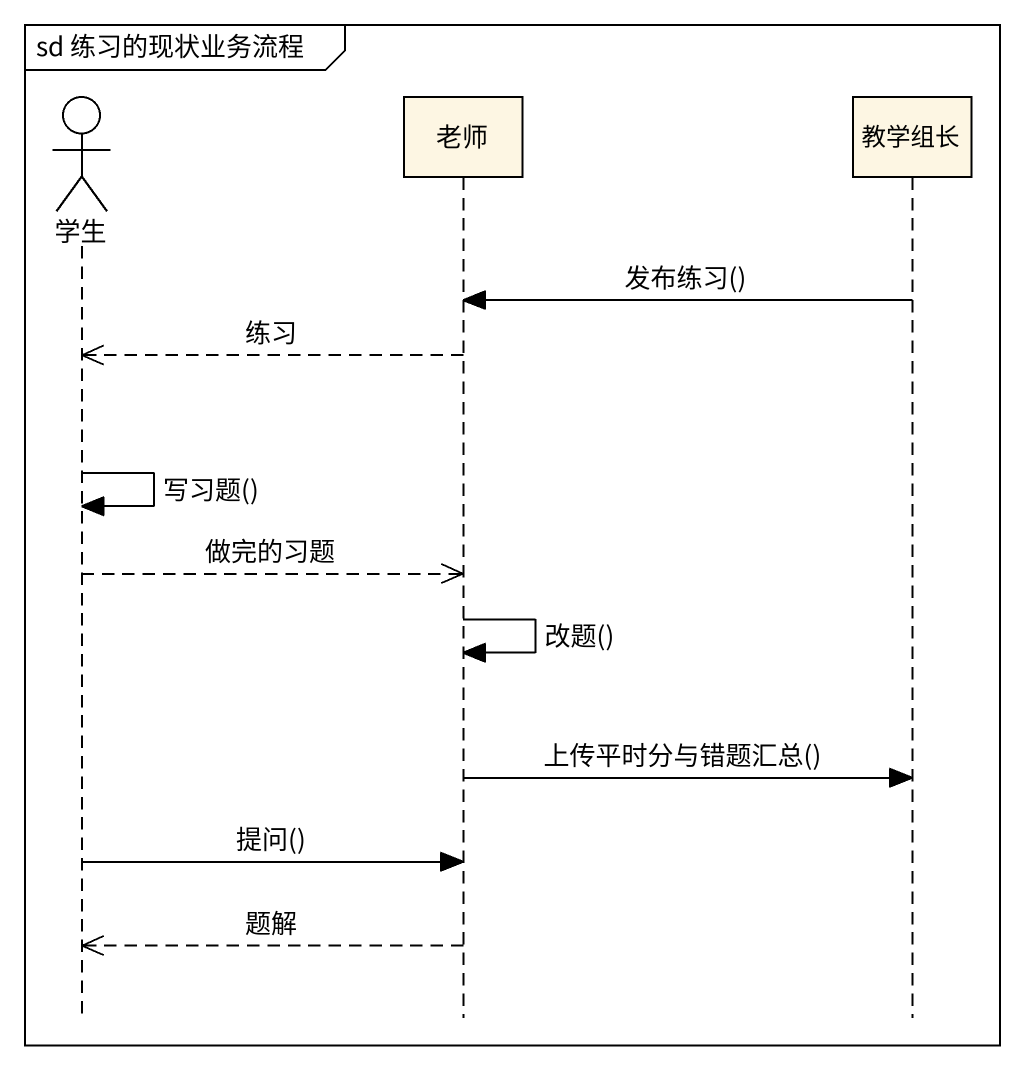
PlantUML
@startuml
mainframe sd 练习的现状业务流程
hide footbox
actor 学生
participant 老师
participant 教学组长

教学组长 -> 老师 : 发布练习()
老师 -->> 学生 : 练习
学生 -> 学生 : 写习题()
学生 -->> 老师 : 做完的习题
老师 -> 老师 : 改题()
老师 -> 教学组长 : 上传平时分与错题汇总()
学生 -> 老师 : 提问()
老师 -->> 学生 : 题解
@enduml
